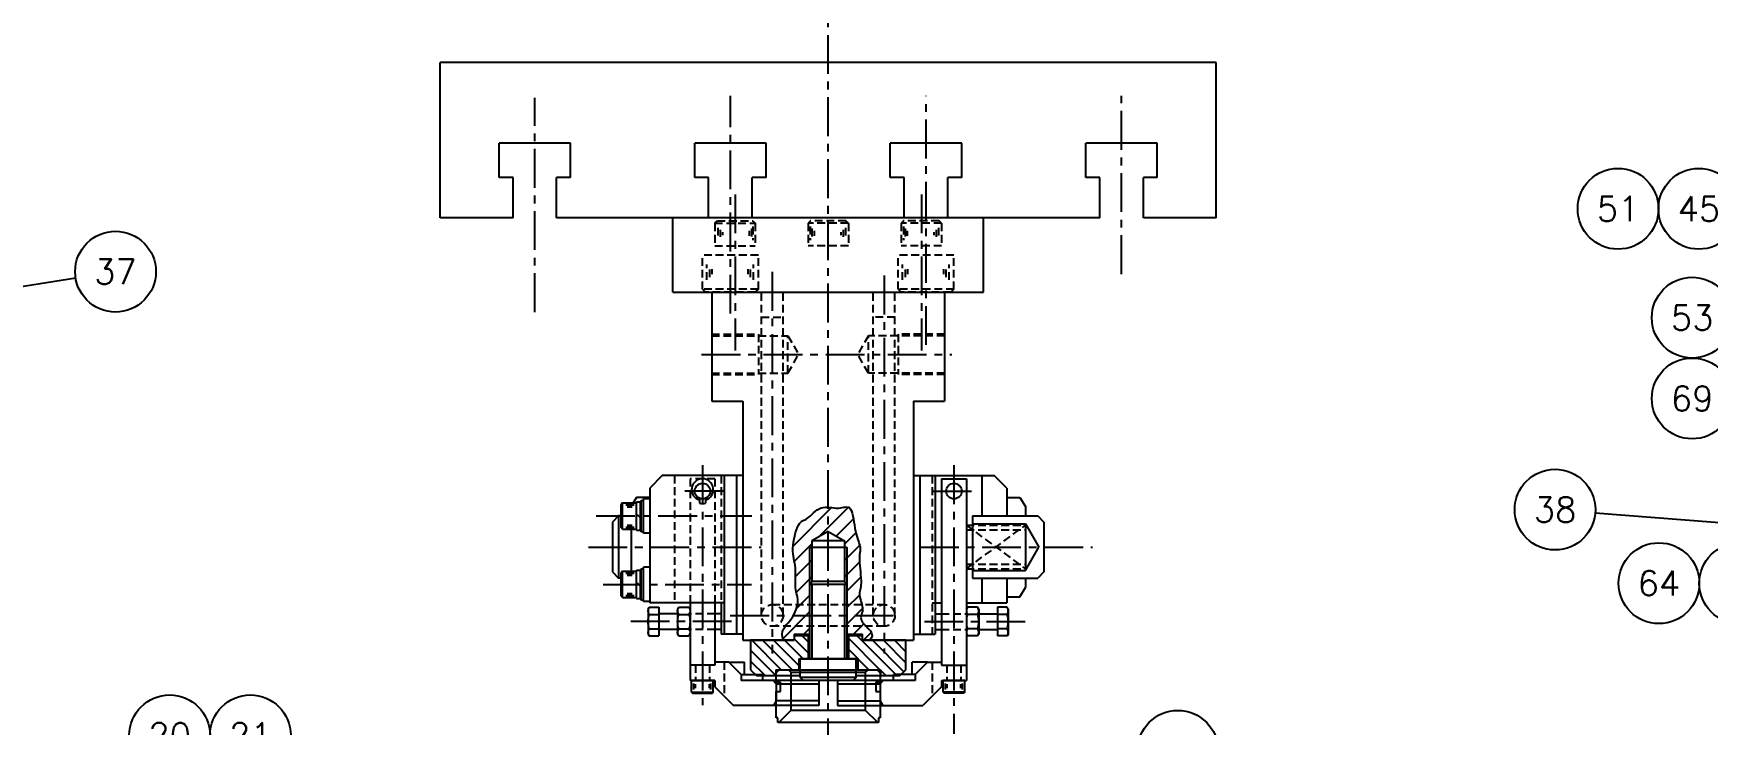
# Model space of a CAD drawing. Extents: x 0 to 2303, y 0 to 1485.
# Drawn here: x 573 to 1112, y 931 to 1153 of the extents above; entities that cross this region are included whole.
import ezdxf
from ezdxf.enums import TextEntityAlignment as Align

# ---------------------------------------------------------------- set-up
doc = ezdxf.new("R2010")
doc.units = 0
doc.header["$LTSCALE"] = 10
doc.header["$MEASUREMENT"] = 0
doc.linetypes.add('CENTER', pattern=[2, 1.25, -0.25, 0.25, -0.25])
doc.linetypes.add('HIDDEN', pattern=[0.375, 0.25, -0.125])
doc.layers.get('0').update_dxf_attribs({"linetype": 'CONTINUOUS'})
for name, color, linetype in [('0-POS', 3, 'CONTINUOUS'), ('CL', 1, 'CENTER'), ('CUPLA A SOLDAR', 5, 'CONTINUOUS'), ('FI', 1, 'CONTINUOUS'), ('OC', 1, 'HIDDEN'), ('POS', 3, 'CONTINUOUS'), ('RY', 5, 'CONTINUOUS')]:
    doc.layers.add(name, color=color, linetype=linetype)
doc.styles.add('ROMANS', font='ROMANS.SHX')

# ---------------------------------------------------------------- blocks, each defined once
blk = doc.blocks.new('04912L')
for p, q in [((-3.5, 3.7), (-3.2, 4)), ((-3.5, 3.7), (-3.5, 0)), ((-3.5, 0), (3.5, 0)), ((-3.2, 4), (3.2, 4)), ((3.5, 3.7), (3.2, 4)), ((3.5, 3.7), (3.5, 0))]:
    blk.add_line(p, q)
at = {"color": 1}
for p, q in [((-3.5, 3.7), (3.5, 3.7)), ((-2.75, 2.85), (-2.75, 0.9)), ((-2.22, 2.4), (-2.22, 1.16)), ((2.22, 2.4), (2.22, 1.16)), ((2.75, 2.85), (2.75, 0.9))]:
    blk.add_line(p, q, dxfattribs=at)
blk = doc.blocks.new('05934L')
for p, q in [((-4, 4), (-4.62, 3.64)), ((-4.62, 3.64), (-4.62, 0.36)), ((-4, 0), (-4.62, 0.36)), ((-4, 4), (-2.31, 4)), ((-4, 0), (-2.31, 0)), ((-2.31, 4), (2.31, 4)), ((-2.31, 3.64), (-2.31, 0.36)), ((-2.31, 0), (2.31, 0)), ((2.31, 4), (4, 4)), ((2.31, 3.64), (2.31, 0.36)), ((2.31, 0), (4, 0)), ((4, 4), (4.62, 3.64)), ((4, 0), (4.62, 0.36)), ((4.62, 3.64), (4.62, 0.36))]:
    blk.add_line(p, q)
for centre, radius, start, end in [((-3.46, 1.96), 2.04, 55.6158, 124.3842), ((-3.46, 2.04), 2.04, 235.6158, 304.3842), ((0, -3.64), 7.64, 72.412, 107.588), ((0, 7.64), 7.64, 252.412, 287.588), ((3.46, 1.96), 2.04, 55.6158, 124.3842), ((3.46, 2.04), 2.04, 235.6158, 304.3842)]:
    blk.add_arc(centre, radius, start, end)
blk = doc.blocks.new('05933L')
for p, q in [((-4, 3.5), (-4.62, 3.14)), ((-4.62, 3.14), (-4.62, 0)), ((-4.62, 0), (4.62, 0)), ((-4, 3.5), (-2.31, 3.5)), ((-2.31, 3.5), (2.31, 3.5)), ((-2.31, 3.14), (-2.31, 0)), ((2.31, 3.5), (4, 3.5)), ((2.31, 3.14), (2.31, 0)), ((4, 3.5), (4.62, 3.14)), ((4.62, 3.14), (4.62, 0))]:
    blk.add_line(p, q)
for centre, radius, start, end in [((-3.46, 1.46), 2.04, 55.6158, 124.3842), ((0, -4.14), 7.64, 72.412, 107.588), ((3.46, 1.46), 2.04, 55.6158, 124.3842)]:
    blk.add_arc(centre, radius, start, end)
blk = doc.blocks.new('05125')
for p, q in [((-4.7, 1), (-5, 0.7)), ((-5, 0.7), (-5, 0)), ((-5, 0), (5, 0)), ((-4.7, 1), (4.7, 1)), ((4.7, 1), (5, 0.7)), ((5, 0.7), (5, 0))]:
    blk.add_line(p, q)
at = {"color": 1}
blk.add_line((-5, 0.7), (5, 0.7), dxfattribs=at)
blk = doc.blocks.new('05127')
for p, q in [((-4.6, 1.2), (4.6, 1.2)), ((-4.6, 1.2), (-4.6, 0)), ((-4.6, 0), (4.6, 0)), ((0.51, 1.2), (-0.53, 0)), ((4.6, 1.2), (4.6, 0))]:
    blk.add_line(p, q)
blk = doc.blocks.new('05912L')
for p, q in [((-4.25, 4.5), (-3.75, 5)), ((-4.25, 4.5), (-4.25, 0)), ((-4.25, 0), (4.25, 0)), ((-3.75, 5), (3.75, 5)), ((4.25, 4.5), (3.75, 5)), ((4.25, 4.5), (4.25, 0))]:
    blk.add_line(p, q)
at = {"color": 1}
for p, q in [((-4.25, 4.5), (4.25, 4.5)), ((-3.64, 3.52), (-3.64, 0.79)), ((-2.98, 3.1), (-2.98, 1.41)), ((2.98, 3.1), (2.98, 1.41)), ((3.64, 3.52), (3.64, 0.79))]:
    blk.add_line(p, q, dxfattribs=at)
blk = doc.blocks.new('12912L')
for p, q in [((-9, 11), (-8, 12)), ((-9, 11), (-9, 0)), ((-8, 12), (8, 12)), ((9, 11), (8, 12)), ((9, 11), (9, 0)), ((-9, 0), (9, 0))]:
    blk.add_line(p, q)
at = {"color": 1}
for p, q in [((-9, 11), (9, 11)), ((-7.47, 8.01), (-7.47, 3.03)), ((-6.47, 7.16), (-6.47, 3.89)), ((-5.76, 6.16), (-5.76, 4.6)), ((5.9, 6.16), (5.9, 4.6)), ((6.61, 7.16), (6.61, 3.89)), ((7.61, 8.01), (7.61, 3.03))]:
    blk.add_line(p, q, dxfattribs=at)
blk = doc.blocks.new('08912L')
for p, q in [((-6.5, 7.2), (-5.7, 8)), ((-6.5, 7.2), (-6.5, 0)), ((-5.7, 8), (5.7, 8)), ((5.7, 8), (6.5, 7.2)), ((6.5, 7.2), (6.5, 0)), ((-6.5, 0), (6.5, 0))]:
    blk.add_line(p, q)
at = {"color": 1}
for p, q in [((-6.5, 7.2), (6.5, 7.2)), ((-5.56, 5.75), (-5.56, 2.02)), ((5.26, 5.51), (5.26, 2.52)), ((5.76, 6.13), (5.76, 1.78)), ((-4.81, 5.13), (-4.81, 2.89)), ((-4.07, 4.39), (-4.07, 3.39)), ((4.52, 4.76), (4.52, 3.14))]:
    blk.add_line(p, q, dxfattribs=at)
blk = doc.blocks.new('POS')
at = {"layer": '0-POS'}
blk.add_circle((0, 0), 6.5, dxfattribs=at)
at = {"layer": '0-POS', "style": 'ROMANS', "flags": 4}
blk.add_attdef('P', text='', height=4, dxfattribs=at).set_placement((0, 0), align=Align.MIDDLE)

msp = doc.modelspace()

# ---------------------------------------------------------------- hatches: boundary and pattern name
at = {"layer": 'RY'}
h = msp.add_hatch(dxfattribs=at)
h.set_pattern_fill('ANSI31', color=256, scale=30, style=0)
h.set_pattern_definition([(45, (-9050.0852, -950.874), (-2.6516504, 2.6516504), [])])
h.paths.add_polyline_path([(838.95361, 979.76382), (838.84851, 980.72949), (838.75196, 981.67571), (838.67683, 982.57581), (838.636, 983.40315), (838.63799, 984.138), (838.67392, 984.7885), (838.73056, 985.36971), (838.79468, 985.89669), (838.85304, 986.38454), (838.89243, 986.8483), (838.89959, 987.30307), (838.86132, 987.7639), (838.76835, 988.24476), (838.62741, 988.75521), (838.44918, 989.30367), (838.24436, 989.89861), (838.02364, 990.54846), (837.79772, 991.26166), (837.57729, 992.04665), (837.37305, 992.91189), (837.19221, 993.85844), (837.02805, 994.85794), (836.87036, 995.87463), (836.70892, 996.87277), (836.53354, 997.81663), (836.334, 998.67046), (836.1001, 999.39852), (835.82162, 999.96506), (835.49055, 1000.34592), (835.10758, 1000.56318), (834.67559, 1000.65051), (834.19746, 1000.64159), (833.67606, 1000.57007), (833.11429, 1000.46961), (832.51501, 1000.37389), (831.88111, 1000.31656), (831.21628, 1000.32167), (830.52739, 1000.37469), (829.82215, 1000.4515), (829.10826, 1000.52795), (828.6026, 1000.56469), (828.6026, 992.75803), (833.8526, 989.72695), (833.8526, 987.75803), (834.6026, 987.75803), (834.6026, 975.75803), (834.6026, 969.25803), (839.44473, 969.25803), (839.41862, 969.37262), (839.24726, 969.99324), (839.0658, 970.60618), (838.89505, 971.19941), (838.75579, 971.76094), (838.66884, 972.27875), (838.64884, 972.74637), (838.68583, 973.17945), (838.76369, 973.5992), (838.8663, 974.02681), (838.97755, 974.48348), (839.08133, 974.9904), (839.1615, 975.56877), (839.20197, 976.23979), (839.19143, 977.01668), (839.13795, 977.88075), (839.05438, 978.80535)])
h.paths.add_polyline_path([(823.3526, 989.72695), (828.6026, 992.75803), (828.6026, 1000.56469), (828.3934, 1000.57989), (827.68528, 1000.5832), (826.99158, 1000.51372), (826.32001, 1000.34731), (825.67688, 1000.06843), (825.06296, 999.69587), (824.47767, 999.25701), (823.92038, 998.77923), (823.39052, 998.28992), (822.88746, 997.81647), (822.41062, 997.38626), (821.95938, 997.02667), (821.5328, 996.75498), (821.12845, 996.54809), (820.74356, 996.3728), (820.37537, 996.19589), (820.02109, 995.98416), (819.67795, 995.70441), (819.34318, 995.32342), (819.01401, 994.808), (818.68958, 994.13562), (818.37663, 993.32659), (818.08386, 992.41187), (817.81993, 991.42245), (817.59352, 990.38931), (817.41329, 989.34344), (817.28792, 988.31581), (817.22608, 987.33741), (817.23252, 986.43158), (817.29624, 985.59109), (817.40232, 984.80107), (817.53585, 984.04665), (817.68189, 983.31296), (817.82553, 982.58514), (817.95184, 981.84831), (818.04592, 981.08761), (818.09723, 980.29265), (818.11294, 979.47104), (818.10457, 978.63486), (818.0837, 977.7962), (818.06186, 976.96714), (818.05061, 976.15979), (818.0615, 975.38622), (818.10608, 974.65852), (818.19148, 973.98462), (818.30708, 973.35579), (818.43785, 972.75914), (818.56877, 972.18179), (818.68479, 971.61083), (818.77089, 971.03339), (818.81202, 970.43656), (818.79316, 969.80747), (818.71873, 969.25803), (822.6026, 969.25803), (822.6026, 975.75803), (822.6026, 987.75803), (823.3526, 987.75803)])
h.paths.add_polyline_path([(823.3526, 987.75803), (822.6026, 987.75803), (822.6026, 975.75803), (823.3526, 976.50803)], flags=17)
h.paths.add_polyline_path([(834.6026, 987.75803), (833.8526, 987.75803), (833.8526, 976.50803), (834.6026, 975.75803)], flags=17)
h.paths.add_polyline_path([(839.64783, 968.15637), (839.55908, 968.75633), (839.44473, 969.25803), (834.6026, 969.25803), (834.6026, 965.75803), (839.25825, 965.75803), (839.33331, 966.05657), (839.47395, 966.54393), (839.59679, 967.04965), (839.66408, 967.58475)])
h.paths.add_polyline_path([(839.18217, 964.59487), (839.14967, 965.09304), (839.21263, 965.57661), (839.25825, 965.75803), (834.6026, 965.75803), (834.6026, 962.25803), (840.84816, 962.25803), (840.20835, 962.9056), (839.68461, 963.51081), (839.3479, 964.07113)])
h.paths.add_polyline_path([(841.51217, 961.57252), (840.84836, 962.25783), (840.84816, 962.25803), (834.6026, 962.25803), (834.6026, 959.75803), (839.6026, 959.75803), (839.6026, 957.75803), (841.95212, 957.75803), (842.55623, 958.55596), (842.72182, 959.34138), (842.54137, 960.10929), (842.10733, 960.85467)])
h.paths.add_polyline_path([(822.6026, 969.25803), (818.71873, 969.25803), (818.70233, 969.13704), (818.53979, 968.43147), (818.30883, 967.7008), (818.01278, 966.95505), (817.65495, 966.20425), (817.40588, 965.75803), (822.6026, 965.75803)])
h.paths.add_polyline_path([(822.6026, 965.75803), (817.40588, 965.75803), (817.23864, 965.45843), (816.76717, 964.7276), (816.24384, 964.02181), (815.67935, 963.34575), (815.11383, 962.68288), (814.78549, 962.25803), (822.6026, 962.25803)])
h.paths.add_polyline_path([(822.6026, 962.25803), (814.78549, 962.25803), (814.59482, 962.01133), (814.16984, 961.30924), (813.88642, 960.55473), (813.79208, 959.72594), (813.93433, 958.80099), (814.36072, 957.75803), (817.6026, 957.75803), (817.6026, 959.75803), (822.6026, 959.75803)])
h = msp.add_hatch(dxfattribs=at)
h.set_pattern_fill('ANSI31', color=256, scale=20, angle=90, style=0)
h.set_pattern_definition([(135, (11525.4375, 11403.5152), (-1.76776695, -1.76776695), [])])
h.paths.add_polyline_path([(845.4526, 948.25803), (845.4526, 946.25803), (851.6026, 946.25803), (853.6026, 948.25803), (853.6026, 957.75803), (839.6026, 957.75803), (839.6026, 959.25803), (835.1026, 959.25803), (835.1026, 951.75803), (838.1026, 951.75803), (838.1026, 948.25803)])
h.paths.add_polyline_path([(803.6026, 957.75803), (803.6026, 948.25803), (805.6026, 946.25803), (811.7526, 946.25803), (811.7526, 948.25803), (819.1026, 948.25803), (819.1026, 951.75803), (822.1026, 951.75803), (822.1026, 959.25803), (817.6026, 959.25803), (817.6026, 957.75803)])

# ---------------------------------------------------------------- linework, layer by layer
for p, q in [((953.6026, 1143.75803), (703.6026, 1143.75803)), ((703.6026, 1093.75803), (703.6026, 1143.75803)), ((953.6026, 1093.75803), (953.6026, 1143.75803)), ((745.6026, 1117.75803), (722.6026, 1117.75803)), ((722.6026, 1106.75803), (722.6026, 1117.75803)), ((745.6026, 1106.75803), (745.6026, 1117.75803)), ((808.6026, 1117.75803), (785.6026, 1117.75803)), ((785.6026, 1106.75803), (785.6026, 1117.75803)), ((808.6026, 1106.75803), (808.6026, 1117.75803)), ((871.6026, 1117.75803), (848.6026, 1117.75803)), ((848.6026, 1106.75803), (848.6026, 1117.75803)), ((871.6026, 1106.75803), (871.6026, 1117.75803)), ((934.6026, 1117.75803), (911.6026, 1117.75803)), ((911.6026, 1106.75803), (911.6026, 1117.75803)), ((934.6026, 1106.75803), (934.6026, 1117.75803)), ((727.1026, 1106.75803), (722.6026, 1106.75803)), ((727.1026, 1093.75803), (727.1026, 1106.75803)), ((745.6026, 1106.75803), (741.1026, 1106.75803)), ((741.1026, 1093.75803), (741.1026, 1106.75803)), ((790.1026, 1106.75803), (785.6026, 1106.75803)), ((790.1026, 1093.75803), (790.1026, 1106.75803)), ((808.6026, 1106.75803), (804.1026, 1106.75803)), ((804.1026, 1093.75803), (804.1026, 1106.75803)), ((853.1026, 1106.75803), (848.6026, 1106.75803)), ((853.1026, 1093.75803), (853.1026, 1106.75803)), ((871.6026, 1106.75803), (867.1026, 1106.75803)), ((867.1026, 1093.75803), (867.1026, 1106.75803)), ((916.1026, 1106.75803), (911.6026, 1106.75803)), ((916.1026, 1093.75803), (916.1026, 1106.75803)), ((934.6026, 1106.75803), (930.1026, 1106.75803)), ((930.1026, 1093.75803), (930.1026, 1106.75803)), ((727.1026, 1093.75803), (703.6026, 1093.75803)), ((916.1026, 1093.75803), (741.1026, 1093.75803)), ((778.6026, 1069.75803), (778.6026, 1093.75803)), ((878.6026, 1069.75803), (878.6026, 1093.75803)), ((953.6026, 1093.75803), (930.1026, 1093.75803)), ((778.6026, 1069.75803), (878.6026, 1069.75803)), ((791.1026, 1069.75803), (791.1026, 1034.75803)), ((801.1026, 1069.75803), (856.1026, 1069.75803)), ((866.1026, 1069.75803), (866.1026, 1034.75803)), ((791.1026, 1034.75803), (801.1026, 1034.75803)), ((801.1026, 1034.75803), (801.1026, 957.75803)), ((856.1026, 1034.75803), (856.1026, 957.75803)), ((856.1026, 1034.75803), (866.1026, 1034.75803)), ((775.1026, 1010.75803), (771.1026, 1006.75803)), ((801.1026, 1010.75803), (775.1026, 1010.75803)), ((795.1026, 1010.75803), (795.1026, 959.75803)), ((799.1026, 1010.75803), (799.1026, 959.75803)), ((856.1026, 1010.75803), (882.1026, 1010.75803)), ((858.1026, 1010.75803), (858.1026, 959.75803)), ((863.1026, 1010.75803), (863.1026, 959.75803)), ((865.1026, 1009.75803), (865.1026, 949.75803)), ((865.1026, 1009.75803), (873.1026, 1009.75803)), ((873.1026, 1009.75803), (873.1026, 949.75803)), ((878.1026, 1010.75803), (878.1026, 997.75803)), ((886.1026, 1006.75803), (882.1026, 1010.75803)), ((766.83465, 1003.75803), (765.82429, 1002.00803)), ((771.1026, 1003.75803), (766.83465, 1003.75803)), ((769.1026, 992.25803), (769.1026, 1003.25803)), ((771.1026, 1003.25803), (769.1026, 1003.25803)), ((771.1026, 1006.75803), (771.1026, 969.75803)), ((787.1026, 1002.90393), (787.1026, 1001.87055)), ((789.1026, 1002.90393), (789.1026, 1001.87055)), ((886.1026, 1006.75803), (886.1026, 997.75803)), ((886.1026, 1003.75803), (890.37055, 1003.75803)), ((890.37055, 1003.75803), (892.1026, 1000.75803)), ((761.1026, 997.75803), (759.1026, 995.75803)), ((761.9026, 997.75803), (761.1026, 997.75803)), ((761.1026, 997.75803), (761.1026, 977.75803)), ((875.1026, 997.75803), (875.1026, 977.75803)), ((875.1026, 997.75803), (896.1026, 997.75803)), ((892.1026, 1000.75803), (892.1026, 997.75803)), ((896.1026, 997.75803), (898.1026, 995.75803)), ((759.1026, 995.75803), (759.1026, 979.75803)), ((765.1026, 993.50803), (765.1026, 980.00803)), ((771.1026, 992.25803), (769.1026, 992.25803)), ((828.6026, 992.75803), (823.3526, 989.72695)), ((828.6026, 992.75803), (833.8526, 989.72695)), ((875.1026, 995.25803), (892.1026, 995.25803)), ((892.1026, 995.25803), (892.1026, 980.25803)), ((892.1026, 995.25803), (896.43273, 987.75803)), ((898.1026, 995.75803), (898.1026, 979.75803)), ((823.3526, 989.72695), (823.3526, 976.50803)), ((833.8526, 989.72695), (823.3526, 989.72695)), ((833.8526, 989.72695), (833.8526, 976.50803)), ((892.1026, 980.25803), (896.43273, 987.75803)), ((759.1026, 979.75803), (761.1026, 977.75803)), ((761.9026, 977.75803), (761.1026, 977.75803)), ((769.1026, 970.25803), (769.1026, 981.25803)), ((771.1026, 981.25803), (769.1026, 981.25803)), ((823.6026, 976.75803), (822.6026, 975.75803)), ((823.6026, 976.75803), (833.6026, 976.75803)), ((833.6026, 976.75803), (834.6026, 975.75803)), ((875.1026, 980.25803), (892.1026, 980.25803)), ((875.1026, 977.75803), (896.1026, 977.75803)), ((878.1026, 977.75803), (878.1026, 969.75803)), ((886.1026, 977.75803), (886.1026, 969.75803)), ((892.1026, 977.75803), (892.1026, 974.75803)), ((898.1026, 979.75803), (896.1026, 977.75803)), ((822.6026, 975.75803), (822.6026, 951.75803)), ((834.6026, 975.75803), (834.6026, 951.75803)), ((886.1026, 971.75803), (890.37055, 971.75803)), ((890.37055, 971.75803), (892.1026, 974.75803)), ((771.1026, 970.25803), (769.1026, 970.25803)), ((795.1026, 969.75803), (771.1026, 969.75803)), ((780.1026, 966.25803), (774.1026, 966.25803)), ((784.1026, 969.75803), (784.1026, 949.75803)), ((792.1026, 969.75803), (792.1026, 949.75803)), ((794.1026, 966.25803), (792.1026, 966.25803)), ((794.1026, 969.75803), (794.1026, 959.75803)), ((863.1026, 969.75803), (865.1026, 969.75803)), ((863.1026, 966.25803), (865.1026, 966.25803)), ((873.1026, 969.75803), (886.1026, 969.75803)), ((877.1026, 966.25803), (883.1026, 966.25803)), ((780.1026, 961.25803), (774.1026, 961.25803)), ((794.1026, 961.25803), (792.1026, 961.25803)), ((801.1026, 959.75803), (794.1026, 959.75803)), ((817.6026, 959.75803), (817.6026, 957.75803)), ((817.6026, 959.75803), (822.6026, 959.75803)), ((834.6026, 959.75803), (839.6026, 959.75803)), ((839.6026, 957.75803), (839.6026, 959.75803)), ((856.1026, 959.75803), (863.1026, 959.75803)), ((863.1026, 961.25803), (865.1026, 961.25803)), ((877.1026, 961.25803), (883.1026, 961.25803)), ((801.1026, 957.75803), (817.6026, 957.75803)), ((803.6026, 957.75803), (803.6026, 948.25803)), ((817.6026, 957.75803), (803.6026, 957.75803)), ((817.6026, 959.25803), (822.6026, 959.25803)), ((822.1026, 959.25803), (822.1026, 951.75803)), ((834.6026, 959.25803), (839.6026, 959.25803)), ((835.1026, 959.25803), (835.1026, 951.75803)), ((839.6026, 957.75803), (856.1026, 957.75803)), ((853.6026, 957.75803), (839.6026, 957.75803)), ((853.6026, 948.25803), (853.6026, 957.75803)), ((792.1026, 949.75803), (784.1026, 949.75803)), ((784.1026, 949.75803), (784.1026, 944.75803)), ((792.1026, 949.75803), (784.1026, 949.75803)), ((792.1026, 950.75803), (792.1026, 949.75803)), ((796.6026, 950.75803), (792.1026, 950.75803)), ((796.6026, 950.75803), (800.6026, 946.75803)), ((796.6026, 950.75803), (801.6026, 950.75803)), ((801.6026, 946.75803), (801.6026, 950.75803)), ((819.1026, 951.75803), (838.1026, 951.75803)), ((819.1026, 951.75803), (819.1026, 948.25803)), ((837.6026, 951.75803), (819.6026, 951.75803)), ((819.6026, 945.75803), (819.6026, 951.75803)), ((837.6026, 945.75803), (837.6026, 951.75803)), ((838.1026, 951.75803), (838.1026, 948.25803)), ((855.6026, 946.75803), (855.6026, 950.75803)), ((860.6026, 950.75803), (855.6026, 950.75803)), ((860.6026, 950.75803), (856.6026, 946.75803)), ((860.6026, 950.75803), (865.1026, 950.75803)), ((865.1026, 950.75803), (865.1026, 949.75803)), ((865.1026, 949.75803), (873.1026, 949.75803)), ((865.1026, 949.75803), (873.1026, 949.75803)), ((873.1026, 949.75803), (873.1026, 944.75803)), ((792.1026, 944.75803), (784.1026, 944.75803)), ((792.1026, 944.75803), (792.1026, 942.75803)), ((800.6026, 946.75803), (800.6026, 944.75803)), ((800.6026, 946.75803), (807.6026, 946.75803)), ((825.6026, 944.75803), (800.6026, 944.75803)), ((803.6026, 948.25803), (805.6026, 946.25803)), ((819.6026, 946.25803), (805.6026, 946.25803)), ((807.6026, 944.75803), (807.6026, 946.75803)), ((811.8526, 943.75803), (810.8526, 944.75803)), ((811.7526, 948.25803), (819.6026, 948.25803)), ((811.7526, 948.25803), (811.7526, 946.25803)), ((811.8526, 943.75803), (811.8526, 938.25803)), ((811.8526, 943.75803), (825.6026, 943.75803)), ((819.6026, 945.75803), (820.6026, 944.75803)), ((836.6026, 944.75803), (820.6026, 944.75803)), ((825.6026, 944.75803), (825.6026, 936.75803)), ((831.6026, 944.75803), (831.6026, 936.75803)), ((856.6026, 944.75803), (831.6026, 944.75803)), ((831.6026, 943.75803), (845.3526, 943.75803)), ((837.6026, 945.75803), (836.6026, 944.75803)), ((837.6026, 948.25803), (845.4526, 948.25803)), ((851.6026, 946.25803), (837.6026, 946.25803)), ((846.3526, 944.75803), (845.3526, 943.75803)), ((845.3526, 943.75803), (845.3526, 938.25803)), ((845.4526, 948.25803), (845.4526, 946.25803)), ((849.6026, 944.75803), (849.6026, 946.75803)), ((856.6026, 946.75803), (849.6026, 946.75803)), ((851.6026, 946.25803), (853.6026, 948.25803)), ((856.6026, 946.75803), (856.6026, 944.75803)), ((865.1026, 944.75803), (865.1026, 942.75803)), ((865.1026, 944.75803), (873.1026, 944.75803)), ((792.1026, 942.75803), (798.1026, 936.75803)), ((811.8526, 938.25803), (810.98657, 936.75803)), ((825.6026, 938.25803), (811.8526, 938.25803)), ((831.6026, 938.25803), (845.3526, 938.25803)), ((845.3526, 938.25803), (846.21863, 936.75803)), ((865.1026, 942.75803), (859.1026, 936.75803)), ((825.6026, 936.75803), (798.1026, 936.75803)), ((831.6026, 936.75803), (859.1026, 936.75803))]:
    msp.add_line(p, q)
at = {"color": 1}
msp.add_line((837.6026, 945.75803), (819.6026, 945.75803), dxfattribs=at)
for centre in [(788.1026, 1005.75803), (869.1026, 1005.75803)]:
    msp.add_circle(centre, 2.5)
for radius, start, end in [(3.5, 286.6015496, 253.3984504), (4.5, 257.1604116, 282.8395884)]:
    msp.add_arc((788.1026, 1006.25803), radius, start, end)
at = {"layer": 'CL'}
for p, q in [((828.6026, 900.05831), (828.6026, 1382.21442)), ((734.1026, 1063.37974), (734.1026, 1132.32056)), ((797.1026, 1062.92712), (797.1026, 1133.00059)), ((860.1026, 1052.8349), (860.1026, 1133.00059)), ((923.1026, 1075.61741), (923.1026, 1133.00059)), ((798.6026, 1101.2859), (798.6026, 1050.99272)), ((858.6026, 1101.2859), (858.6026, 1050.99272)), ((810.6026, 1076.31377), (810.6026, 953.44244)), ((846.6026, 1075.13194), (846.6026, 953.44244)), ((787.8111, 1049.75803), (868.37429, 1049.75803)), ((788.1026, 1014.10121), (788.1026, 936.88787)), ((869.1026, 1014.10121), (869.1026, 927.6704)), ((794.97336, 1005.75803), (780.46304, 1005.75803)), ((862.23184, 1005.75803), (876.74216, 1005.75803)), ((753.85964, 997.75803), (804.02744, 997.75803)), ((751.37023, 987.75803), (806.98105, 987.75803)), ((858.17095, 987.75803), (913.78177, 987.75803)), ((756.09642, 975.75803), (803.95274, 975.75803)), ((797.07559, 965.75803), (851.87076, 965.75803)), ((797.49131, 963.75803), (763.31552, 963.75803)), ((859.59001, 963.75803), (893.88968, 963.75803))]:
    msp.add_line(p, q, dxfattribs=at)
msp.add_lwpolyline([(814.36072, 957.75803), (813.93433, 958.80099), (813.79208, 959.72594), (813.88642, 960.55473), (814.16984, 961.30924), (814.59482, 962.01133), (815.11383, 962.68288), (815.67935, 963.34575), (816.24384, 964.02181), (816.76717, 964.7276), (817.23864, 965.45843), (817.65495, 966.20425), (818.01278, 966.95505), (818.30883, 967.7008), (818.53979, 968.43147), (818.70233, 969.13704), (818.79316, 969.80747), (818.81202, 970.43656), (818.77089, 971.03339), (818.68479, 971.61083), (818.56877, 972.18179), (818.43785, 972.75914), (818.30708, 973.35579), (818.19148, 973.98462), (818.10608, 974.65852), (818.0615, 975.38622), (818.05061, 976.15979), (818.06186, 976.96714), (818.0837, 977.7962), (818.10457, 978.63486), (818.11294, 979.47104), (818.09723, 980.29265), (818.04592, 981.08761), (817.95184, 981.84831), (817.82553, 982.58514), (817.68189, 983.31296), (817.53585, 984.04665), (817.40232, 984.80107), (817.29624, 985.59109), (817.23252, 986.43158), (817.22608, 987.33741), (817.28792, 988.31581), (817.41329, 989.34344), (817.59352, 990.38931), (817.81993, 991.42245), (818.08386, 992.41187), (818.37663, 993.32659), (818.68958, 994.13562), (819.01401, 994.808), (819.34318, 995.32342), (819.67795, 995.70441), (820.02109, 995.98416), (820.37537, 996.19589), (820.74356, 996.3728), (821.12845, 996.54809), (821.5328, 996.75498), (821.95938, 997.02667), (822.41062, 997.38626), (822.88746, 997.81647), (823.39052, 998.28992), (823.92038, 998.77923), (824.47767, 999.25701), (825.06296, 999.69587), (825.67688, 1000.06843), (826.32001, 1000.34731), (826.99158, 1000.51372), (827.68528, 1000.5832), (828.3934, 1000.57989), (829.10826, 1000.52795), (829.82215, 1000.4515), (830.52739, 1000.37469), (831.21628, 1000.32167), (831.88111, 1000.31656), (832.51501, 1000.37389), (833.11429, 1000.46961), (833.67606, 1000.57007), (834.19746, 1000.64159), (834.67559, 1000.65051), (835.10758, 1000.56318), (835.49055, 1000.34592), (835.82162, 999.96506), (836.1001, 999.39852), (836.334, 998.67046), (836.53354, 997.81663), (836.70892, 996.87277), (836.87036, 995.87463), (837.02805, 994.85794), (837.19221, 993.85844), (837.37305, 992.91189), (837.57729, 992.04665), (837.79772, 991.26166), (838.02364, 990.54846), (838.24436, 989.89861), (838.44918, 989.30367), (838.62741, 988.75521), (838.76835, 988.24476), (838.86132, 987.7639), (838.89959, 987.30307), (838.89243, 986.8483), (838.85304, 986.38454), (838.79468, 985.89669), (838.73056, 985.36971), (838.67392, 984.7885), (838.63799, 984.138), (838.636, 983.40315), (838.67683, 982.57581), (838.75196, 981.67571), (838.84851, 980.72949), (838.95361, 979.76382), (839.05438, 978.80535), (839.13795, 977.88075), (839.19143, 977.01668), (839.20197, 976.23979), (839.1615, 975.56877), (839.08133, 974.9904), (838.97755, 974.48348), (838.8663, 974.02681), (838.76369, 973.5992), (838.68583, 973.17945), (838.64884, 972.74637), (838.66884, 972.27875), (838.75579, 971.76094), (838.89505, 971.19941), (839.0658, 970.60618), (839.24726, 969.99324), (839.41862, 969.37262), (839.55908, 968.75633), (839.64783, 968.15637), (839.66408, 967.58475), (839.59679, 967.04965), (839.47395, 966.54393), (839.33331, 966.05657), (839.21263, 965.57661), (839.14967, 965.09304), (839.18217, 964.59487), (839.3479, 964.07113), (839.68461, 963.51081), (840.20835, 962.9056), (840.84836, 962.25783), (841.51217, 961.57252), (842.10733, 960.85467), (842.54137, 960.10929), (842.72182, 959.34138), (842.55623, 958.55596), (841.95212, 957.75803)], dxfattribs=at)
at = {"layer": 'CUPLA A SOLDAR'}
for p, q in [((811.8276, 947.258), (812.8276, 948.25802)), ((811.8276, 944.25801), (811.8276, 947.258)), ((813.2276, 944.25801), (811.8276, 944.25801)), ((812.8276, 948.25802), (844.3776, 948.25802)), ((813.2276, 941.25802), (813.2276, 944.25801)), ((815.7776, 948.25802), (816.5776, 947.45801)), ((816.5776, 947.45801), (840.6276, 947.45801)), ((816.5776, 947.45801), (816.5776, 935.18302)), ((840.6276, 947.45801), (841.4276, 948.25802)), ((840.6276, 935.18302), (840.6276, 947.45801)), ((843.9776, 944.25801), (843.9776, 941.25802)), ((845.3776, 944.25801), (843.9776, 944.25801)), ((844.3776, 948.25802), (845.3776, 947.258)), ((845.3776, 947.258), (845.3776, 944.25801)), ((811.8276, 932.75801), (811.8276, 941.25802)), ((811.8276, 941.25802), (813.2276, 941.25802)), ((843.9776, 941.25802), (845.3776, 941.25802)), ((845.3776, 941.25802), (845.3776, 932.75801)), ((816.5776, 935.18302), (812.6526, 931.258)), ((840.6276, 935.18302), (816.5776, 935.18302)), ((844.5526, 931.258), (840.6276, 935.18302)), ((812.3526, 932.75801), (811.8276, 932.75801)), ((812.3526, 931.258), (812.3526, 932.75801)), ((812.6526, 931.258), (812.3526, 931.258)), ((844.5526, 931.258), (812.6526, 931.258)), ((844.8526, 931.258), (844.5526, 931.258)), ((844.8526, 932.75801), (844.8526, 931.258)), ((845.3776, 932.75801), (844.8526, 932.75801))]:
    msp.add_line(p, q, dxfattribs=at)
at = {"layer": 'FI'}
for p, q in [((822.6026, 987.75803), (822.6026, 975.75803)), ((822.6026, 987.75803), (834.6026, 987.75803)), ((834.6026, 987.75803), (834.6026, 975.75803)), ((834.6026, 975.75803), (822.6026, 975.75803)), ((823.3526, 975.75803), (823.3526, 951.75803)), ((833.8526, 975.75803), (833.8526, 951.75803))]:
    msp.add_line(p, q, dxfattribs=at)
at = {"layer": 'OC'}
for p, q in [((807.1026, 965.75803), (807.1026, 1069.75803)), ((814.1026, 965.75803), (814.1026, 1069.75803)), ((843.1026, 965.75803), (843.1026, 1069.75803)), ((850.1026, 965.75803), (850.1026, 1069.75803)), ((807.1026, 1061.75803), (814.1026, 1061.75803)), ((850.1026, 1061.75803), (843.1026, 1061.75803)), ((791.1026, 1056.25803), (806.1026, 1056.25803)), ((791.1026, 1055.75803), (815.6385, 1055.75803)), ((806.1026, 1056.25803), (806.1026, 1043.25803)), ((815.6385, 1055.75803), (819.1026, 1049.75803)), ((815.6385, 1043.75803), (815.6385, 1055.75803)), ((841.5667, 1055.75803), (838.1026, 1049.75803)), ((866.1026, 1055.75803), (841.5667, 1055.75803)), ((841.5667, 1043.75803), (841.5667, 1055.75803)), ((851.1026, 1056.25803), (851.1026, 1043.25803)), ((866.1026, 1056.25803), (851.1026, 1056.25803)), ((815.6385, 1043.75803), (819.1026, 1049.75803)), ((841.5667, 1043.75803), (838.1026, 1049.75803)), ((791.1026, 1043.75803), (815.6385, 1043.75803)), ((791.1026, 1043.25803), (806.1026, 1043.25803)), ((866.1026, 1043.75803), (841.5667, 1043.75803)), ((866.1026, 1043.25803), (851.1026, 1043.25803)), ((779.1026, 1010.75803), (779.1026, 969.75803)), ((784.1026, 1009.75803), (784.1026, 969.75803)), ((792.1026, 1009.75803), (784.1026, 1009.75803)), ((792.1026, 1009.75803), (792.1026, 969.75803)), ((794.1026, 1010.75803), (794.1026, 969.75803)), ((862.1026, 1010.75803), (862.1026, 959.75803)), ((873.1026, 994.75803), (892.1026, 994.75803)), ((873.1026, 980.75803), (892.1026, 994.75803)), ((873.1026, 994.75803), (892.1026, 980.75803)), ((873.1026, 993.25803), (892.1026, 993.25803)), ((873.1026, 982.25803), (892.1026, 982.25803)), ((873.1026, 980.75803), (892.1026, 980.75803)), ((792.1026, 966.25803), (784.1026, 966.25803)), ((810.6026, 969.25803), (846.6026, 969.25803)), ((862.1026, 969.75803), (863.1026, 969.75803)), ((865.1026, 966.25803), (873.1026, 966.25803)), ((792.1026, 961.25803), (784.1026, 961.25803)), ((846.6026, 962.25803), (810.6026, 962.25803)), ((865.1026, 961.25803), (873.1026, 961.25803)), ((785.8526, 949.75803), (785.8526, 944.75803)), ((790.3526, 949.75803), (790.3526, 944.75803)), ((795.1026, 950.75803), (795.1026, 939.75803)), ((862.1026, 950.75803), (862.1026, 939.75803)), ((866.8526, 949.75803), (866.8526, 944.75803)), ((871.3526, 949.75803), (871.3526, 944.75803))]:
    msp.add_line(p, q, dxfattribs=at)
for centre in [(810.6026, 965.75803), (846.6026, 965.75803)]:
    msp.add_circle(centre, 3.5, dxfattribs=at)
at = {"layer": 'POS'}
for p, q in [((586.22825, 1074.34395), (393.05462, 1043.3049)), ((1075.67532, 998.79193), (1306.95024, 980.62156))]:
    msp.add_line(p, q, dxfattribs=at)

# ---------------------------------------------------------------- block references
for name, p, rotation in [('05912L', (766.9026, 997.75803), 90), ('05127', (768.1026, 997.75803), 90), ('05125', (769.1026, 997.75803), 90), ('05912L', (766.9026, 975.75803), 90), ('05127', (768.1026, 975.75803), 90), ('05125', (769.1026, 975.75803), 90), ('05934L', (873.1026, 963.75803), 270), ('05933L', (883.1026, 963.75803), 270), ('04912L', (869.1026, 944.75803), 180)]:
    msp.add_blockref(name, p, dxfattribs=dict(rotation=rotation))
at = {"xscale": -1}
for name, p, rotation in [('05933L', (774.1026, 963.75803), 90), ('05934L', (784.1026, 963.75803), 90), ('04912L', (788.1026, 944.75803), 180)]:
    msp.add_blockref(name, p, dxfattribs=dict(at, rotation=rotation))
at = {"layer": 'OC'}
msp.add_blockref('08912L', (798.6026, 1084.75803), dxfattribs=at)
at = {"layer": 'OC', "xscale": -1}
for p in [(828.6026, 1084.75803), (858.6026, 1084.75803)]:
    msp.add_blockref('08912L', p, dxfattribs=at)
at = {"layer": 'OC', "rotation": 180}
for p in [(797.1026, 1081.75803), (860.1026, 1081.75803)]:
    msp.add_blockref('12912L', p, dxfattribs=at)
at = {"layer": 'POS', "xscale": 2, "yscale": 2, "zscale": 2}
for p, values in [((1083.02135, 1096.63442), {'P': '51'}), ((1109.02135, 1096.63442), {'P': '45'}), ((599.06362, 1076.40633), {'P': '37'}), ((1106.86925, 1061.57748), {'P': '53'}), ((1106.86925, 1035.57748), {'P': '69'}), ((1062.71526, 999.81015), {'P': '38'}), ((1096.16512, 976.1214), {'P': '64'}), ((1122.16512, 976.1214), {'P': '65'}), ((616.5102, 927.18238), {'P': '20'}), ((642.5102, 927.18238), {'P': '21'}), ((941.21759, 922.16374), {'P': '17'})]:
    msp.add_blockref('POS', p, dxfattribs=at).add_auto_attribs(values)

doc.saveas('drawing.dxf')
